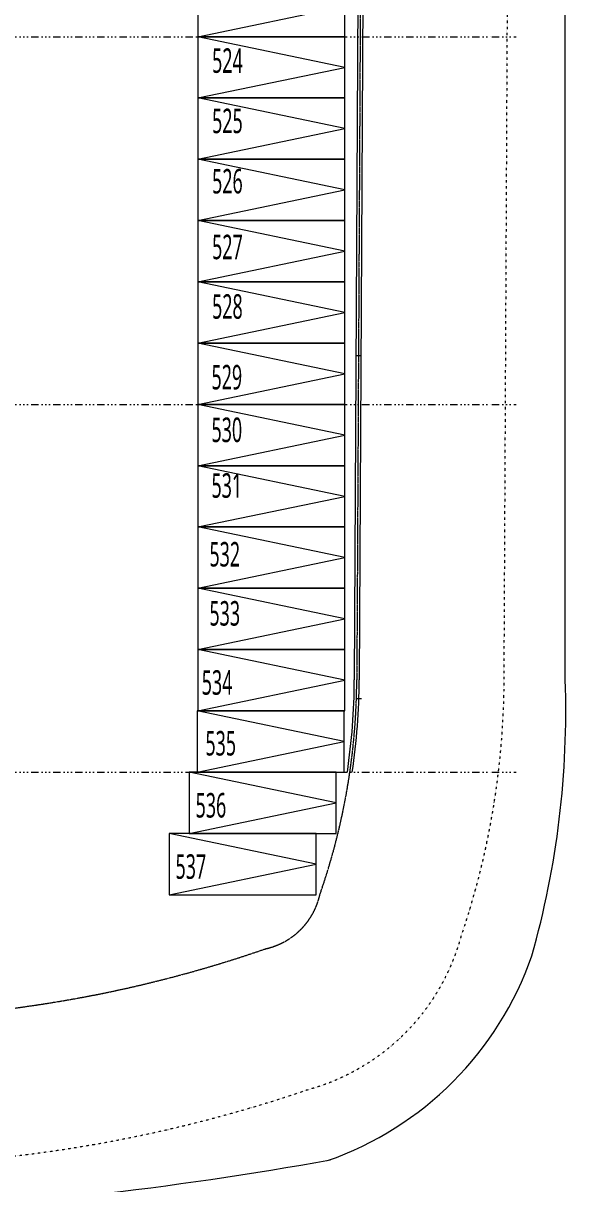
# Model space of a CAD drawing. Header units: millimetres. Extents: x -32710 to 654186, y -254124 to 420220.
# Drawn here: x 299677 to 321823, y -16793 to 30550 of the extents above; entities that cross this region are included whole.
import ezdxf

# ---------------------------------------------------------------- set-up
doc = ezdxf.new("R2010")
doc.units = ezdxf.units.MM
doc.header["$LTSCALE"] = 1000
for name, pattern in [('H12PL1$0$DIVIDEX2', [0.25, 0.1, -0.05, 0, -0.05, 0, -0.05]), ('H12PL1$0$JJP_三點線', [0.9, 0.3, -0.15, 0, -0.15, 0, -0.15, 0, -0.15]), ('H12PL1$0$雨水排水_路_最新$0$CENTERK3', [0.2749, 0.25, -0.0083, 0.0083, -0.0083])]:
    doc.linetypes.add(name, pattern=pattern)
for name, color, linetype in [('H12PL1$0$S-GRID', 252, 'Continuous'), ('H12PL1$0$全區配置圖_匯入NEWCUB用_13_0', 252, 'Continuous'), ('H12PL1$0$全區配置圖_匯入NEWCUB用_13_PKG', 252, 'Continuous'), ('H12PL1$0$全區配置圖_匯入NEWCUB用_13_雨水排水経路図最新$0$SUGATAD', 252, 'Continuous'), ('MD-20250424-增加TRAY與FS主管位置調整', 7, 'Continuous')]:
    doc.layers.add(name, color=color, linetype=linetype)
doc.styles.add('H12PL1$0$Standard', font='Microsoft JhengHei.ttf', dxfattribs={"width": 0.8})

# ---------------------------------------------------------------- blocks, each defined once
blk = doc.blocks.new('H12PL1')
at = {"layer": 'H12PL1$0$S-GRID', "linetype": 'H12PL1$0$JJP_三點線', "lineweight": 0}
for p, q in [((-29000, 30000), (289600, 30000)), ((289600, 30000), (290600, 30000)), ((-29000, 15000), (289600, 15000)), ((289600, 15000), (290600, 15000)), ((-29000, 0), (289600, 0)), ((289600, 0), (290600, 0))]:
    blk.add_line(p, q, dxfattribs=at)
at = {"layer": 'H12PL1$0$全區配置圖_匯入NEWCUB用_13_PKG', "lineweight": 0, "flags": 128}
for points in [[(277600, 30000), (283600, 31250), (277600, 32500)], [(277600, 27500), (283600, 28750), (277600, 30000)], [(277600, 25000), (283600, 26250), (277600, 27500)], [(277600, 22500), (283600, 23750), (277600, 25000)], [(277600, 20000), (283600, 21250), (277600, 22500)], [(277600, 17500), (283600, 18750), (277600, 20000)], [(277600, 15000), (283600, 16250), (277600, 17500)], [(277600, 12500), (283600, 13750), (277600, 15000)], [(277600, 10000), (283600, 11250), (277600, 12500)], [(277600, 7500), (283600, 8750), (277600, 10000)], [(277600, 5000), (283600, 6250), (277600, 7500)], [(277600, 2500), (283600, 3750), (277600, 5000)], [(277573.9, 0), (283573.9, 1250), (277573.9, 2500)], [(277255, -2500), (283255, -1250), (277255, 0)], [(276435, -5000), (282435, -3750), (276435, -2500)]]:
    blk.add_lwpolyline(points, dxfattribs=at)
for points in [[(277600, 30000), (283600, 30000), (283600, 32500), (277600, 32500)], [(277600, 27500), (283600, 27500), (283600, 30000), (277600, 30000)], [(277600, 25000), (283600, 25000), (283600, 27500), (277600, 27500)], [(277600, 22500), (283600, 22500), (283600, 25000), (277600, 25000)], [(277600, 20000), (283600, 20000), (283600, 22500), (277600, 22500)], [(277600, 17500), (283600, 17500), (283600, 20000), (277600, 20000)], [(277600, 15000), (283600, 15000), (283600, 17500), (277600, 17500)], [(277600, 12500), (283600, 12500), (283600, 15000), (277600, 15000)], [(277600, 10000), (283600, 10000), (283600, 12500), (277600, 12500)], [(277600, 7500), (283600, 7500), (283600, 10000), (277600, 10000)], [(277600, 5000), (283600, 5000), (283600, 7500), (277600, 7500)], [(277600, 2500), (283600, 2500), (283600, 5000), (277600, 5000)], [(277573.9, 0), (283573.9, 0), (283573.9, 2500), (277573.9, 2500)], [(277255, -2500), (283255, -2500), (283255, 0), (277255, 0)], [(276435, -5000), (282435, -5000), (282435, -2500), (276435, -2500)]]:
    blk.add_lwpolyline(points, close=True, dxfattribs=at)
at = {"layer": 'H12PL1$0$全區配置圖_匯入NEWCUB用_13_雨水排水経路図最新$0$SUGATAD', "linetype": 'H12PL1$0$雨水排水_路_最新$0$CENTERK3', "lineweight": 0}
blk.add_line((284623, 105500), (284091.8, 3765.5), dxfattribs=at)
at = {"layer": 'H12PL1$0$全區配置圖_匯入NEWCUB用_13_雨水排水経路図最新$0$SUGATAD', "lineweight": 0}
for p, q in [((292600, 3771.7), (292600, 96500)), ((284624.9, 86700), (284191.8, 3765)), ((284423.8, 86500), (283991.8, 3766)), ((284050.5, 17000), (284250.5, 17000)), ((284083.6, 3000), (284285.7, 3000))]:
    blk.add_line(p, q, dxfattribs=at)
at = {"layer": 'H12PL1$0$全區配置圖_匯入NEWCUB用_13_雨水排水経路図最新$0$SUGATAD', "linetype": 'H12PL1$0$DIVIDEX2', "lineweight": 0, "flags": 128}
blk.add_lwpolyline([(290616.8, 109970.5), (290091.7, 3735.9, -0.0807329), (288341.6, -6706.2, -0.2653443), (282102.6, -12956.4, -0.0824856), (263351.4, -16066.2), (-40102.6, -15992)], format="xyb", dxfattribs=at)
at = {"layer": 'H12PL1$0$全區配置圖_匯入NEWCUB用_13_雨水排水経路図最新$0$SUGATAD', "linetype": 'H12PL1$0$雨水排水_路_最新$0$CENTERK3', "lineweight": 0}
for centre, radius, start, end in [((257092.1, 3899), 27000, 340.77468, 359.71681), ((279748, -4366.9), 2906.3, 282.59439, 347.58596), ((263365.7, 41933.8), 52000, 269.98586, 289.10083)]:
    blk.add_arc(centre, radius, start, end, dxfattribs=at)
at = {"layer": 'H12PL1$0$全區配置圖_匯入NEWCUB用_13_雨水排水経路図最新$0$SUGATAD', "lineweight": 0}
for centre, radius, start, end in [((257092.1, 3899), 26900, 351.66602, 359.71684), ((257092.1, 3899), 27100, 351.72796, 359.71679), ((256027.5, 2483.3), 36595.2, 344.17825, 2.01759), ((278398.9, -3020.2), 13594.7, 289.31587, 340.78583), ((255513.7, 137413.6), 155677.2, 272.885638, 280.178682)]:
    blk.add_arc(centre, radius, start, end, dxfattribs=at)
at = {"layer": 'H12PL1$0$全區配置圖_匯入NEWCUB用_13_0', "linetype": 'Continuous', "lineweight": 0, "char_height": 1000, "attachment_point": 7, "style": 'H12PL1$0$Standard'}
for s, insert in [('\\A1;{\\W0.56;524}', (278185.4, 28511.3)), ('\\A1;{\\W0.56;525}', (278185.4, 26050.7)), ('\\A1;{\\W0.56;526}', (278185.4, 23590.1)), ('\\A1;{\\W0.56;527}', (278185.4, 20908.9)), ('\\A1;{\\W0.56;528}', (278185.4, 18481.6)), ('\\A1;{\\W0.56;529}', (278161.2, 15598.5)), ('\\A1;{\\W0.56;530}', (278161.2, 13449.6)), ('\\A1;{\\W0.56;531}', (278161.2, 11178.4)), ('\\A1;{\\W0.56;532}', (278077.2, 8373.2)), ('\\A1;{\\W0.56;533}', (278077.3, 5963.2)), ('\\A1;{\\W0.56;534}', (277762.8, 3143.2)), ('\\A1;{\\W0.56;535}', (277912.8, 663.2)), ('\\A1;{\\W0.56;536}', (277512.8, -1866.8)), ('\\A1;{\\W0.56;537}', (276692.8, -4366.8))]:
    blk.add_mtext(s, dxfattribs=dict(at, insert=insert))

msp = doc.modelspace()

# ---------------------------------------------------------------- block references
at = {"layer": 'MD-20250424-增加TRAY與FS主管位置調整', "color": 8}
msp.add_blockref('H12PL1', (29200, 0), dxfattribs=at)

doc.saveas('drawing.dxf')
